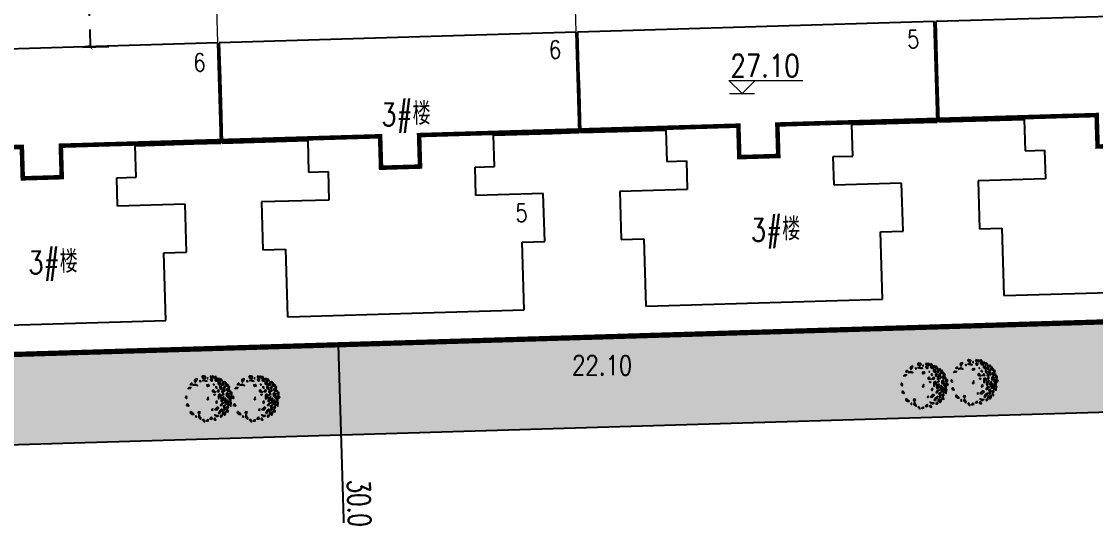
# Model space of a CAD drawing. Header units: inches. Extents: x 393 to 1582, y 246 to 1188.
# Drawn here: x 850.7 to 922.3, y 354.8 to 387.8 of the extents above; entities that cross this region are included whole.
import ezdxf

# ---------------------------------------------------------------- set-up
doc = ezdxf.new("R2010")
doc.units = ezdxf.units.IN
doc.header["$MEASUREMENT"] = 0
for name, pattern in [('ACAD_ISO10W100', [18.5, 12, -3, 0.5, -3]), ('DASH', [0.35, 0.25, -0.1]), ('DASHED2', [0.375, 0.25, -0.125]), ('DOTE', [2.42, 2, -0.2, 0.02, -0.2]), ('PHANTOM', [2.5, 1.25, -0.25, 0.25, -0.25, 0.25, -0.25])]:
    doc.linetypes.add(name, pattern=pattern)
for name, color, linetype, lineweight in [('buildelev', 2, 'Continuous', 20), ('ROAD', 1, 'Continuous', 25), ('围墙', 75, 'FENCELINE1', 15), ('建筑型号', 2, 'Continuous', 18), ('树', 84, 'Continuous', 15)]:
    doc.layers.add(name, color=color, linetype=linetype, lineweight=lineweight)
for name, color, linetype in [('DIM', 4, 'Continuous'), ('ELEV', 1, 'Continuous'), ('GREEN', 64, 'Continuous'), ('hongzb', 5, 'Continuous'), ('JIAJU', 8, 'Continuous'), ('roaddim', 2, 'Continuous'), ('外墙', 42, 'Continuous'), ('建筑层数', 7, 'Continuous'), ('红线', 1, 'PHANTOM'), ('车库边线', 4, 'DOTE')]:
    doc.layers.add(name, color=color, linetype=linetype)
doc.styles.add('_HZTXT', font='txt.shx', dxfattribs={"width": 0.8, "bigfont": 'hztxt.shx'})
doc.styles.add('DIM_FONT', font='SIMPLEX.shx', dxfattribs={"width": 0.8})
doc.styles.add('HZ', font='simplex.shx', dxfattribs={"width": 0.7, "bigfont": 'hztxt.shx'})
doc.styles.add('RO', font='romans.shx', dxfattribs={"width": 0.8})
doc.linetypes.add('FENCELINE1', pattern='A,0.25,-0.1,[133,ltypeshp.shx,S=0.1,R=0,X=-0.1,Y=0],-0.1,1', length=1.45)
doc.dimstyles.new('NORMAL', dxfattribs={"dimtxt": 1.5, "dimasz": 0.3, "dimexe": 0.5, "dimexo": 0.3, "dimgap": 0.3, "dimtad": 1, "dimdec": 1, "dimzin": 1, "dimdsep": 46, "dimtxsty": 'HZ', "dimblk": 'ARCHTICK', "dimcen": 0, "dimclrt": 256, "dimadec": 0, "dimazin": 0, "dimtfac": 1, "dimtdec": 1, "dimtofl": 0, "dimtmove": 0, "dimatfit": 3, "dimldrblk": 'ARCHTICK', "dimfxl": 1, "dimtolj": 2, "dimtzin": 0, "dimarcsym": 0})

# ---------------------------------------------------------------- blocks, each defined once
blk = doc.blocks.new('_ARCHTICK')
at = {"color": 0, "linetype": 'ByBlock', "const_width": 0.15}
blk.add_lwpolyline([(-0.5, -0.5), (0.5, 0.5)], dxfattribs=at)
blk = doc.blocks.new('*D79')
at = {"layer": 'DEFPOINTS', "color": 0, "ltscale": 0.3, "transparency": 16777216}
for p in [(871.867, 366.203), (871.867, 366.203), (872.763, 336.216)]:
    blk.add_point(p, dxfattribs=at)
at = {"layer": 'roaddim', "color": 0, "lineweight": -2, "ltscale": 0.3, "transparency": 16777216}
for p, q in [((872.763, 336.216), (871.867, 366.203)), ((872.167, 366.212), (872.367, 366.218)), ((873.063, 336.225), (873.263, 336.231))]:
    blk.add_line(p, q, dxfattribs=at)
at = {"layer": 'roaddim', "color": 0, "lineweight": -2, "ltscale": 0.3, "transparency": 16777216, "xscale": 0.3, "yscale": 0.3, "zscale": 0.3}
for p, rotation in [((871.867, 366.203), 91.71144087461626), ((872.763, 336.216), 271.7114408746162)]:
    blk.add_blockref('_ARCHTICK', p, dxfattribs=dict(at, rotation=rotation))
at = {"layer": 'roaddim', "ltscale": 0.3, "transparency": 16777216, "insert": (873.233, 355.64), "char_height": 1.5, "attachment_point": 5, "rotation": 271.71144, "style": 'HZ'}
blk.add_mtext('\\A2;30.0', dxfattribs=at)
blk = doc.blocks.new('bg')
at = {"layer": 'buildelev'}
blk.add_line((403415.903, 597892.095), (403417.408, 597892.095), dxfattribs=at)
blk.add_lwpolyline([(403417.451, 597892.89), (403416.656, 597892.095), (403415.86, 597892.89), (403420.35, 597892.89)], dxfattribs=at)
blk = doc.blocks.new('*D192')
at = {"layer": 'DEFPOINTS', "color": 0, "ltscale": 0.3, "transparency": 16777216}
for p in [(871.867, 366.203), (871.867, 366.203), (872.763, 336.216)]:
    blk.add_point(p, dxfattribs=at)
at = {"layer": 'roaddim', "color": 0, "lineweight": -2, "ltscale": 0.3, "transparency": 16777216}
for p, q in [((872.763, 336.216), (871.867, 366.203)), ((872.167, 366.212), (872.367, 366.218)), ((873.063, 336.225), (873.263, 336.231))]:
    blk.add_line(p, q, dxfattribs=at)
at = {"layer": 'roaddim', "color": 0, "lineweight": -2, "ltscale": 0.3, "transparency": 16777216, "xscale": 0.3, "yscale": 0.3, "zscale": 0.3}
for p, rotation in [((871.867, 366.203), 91.71144087461626), ((872.763, 336.216), 271.7114408746162)]:
    blk.add_blockref('_ARCHTICK', p, dxfattribs=dict(at, rotation=rotation))
at = {"layer": 'roaddim', "ltscale": 0.3, "transparency": 16777216, "insert": (873.233, 355.64), "char_height": 1.5, "attachment_point": 5, "rotation": 271.71144, "style": 'HZ'}
blk.add_mtext('\\A2;30.0', dxfattribs=at)
blk = doc.blocks.new('*D231')
at = {"layer": 'DEFPOINTS', "color": 0, "linetype": 'ACAD_ISO10W100', "ltscale": 0.3, "transparency": 16777216}
for p in [(856.154, 409.474), (855.301, 386.039), (856.846, 386.085, 0.937)]:
    blk.add_point(p, dxfattribs=at)
at = {"layer": 'DIM', "color": 0, "linetype": 'ACAD_ISO10W100', "lineweight": -2, "ltscale": 0.3, "transparency": 16777216}
for p, q in [((855.855, 409.465), (854.109, 409.413)), ((854.609, 409.428), (855.301, 386.039)), ((856.547, 386.076), (854.801, 386.025))]:
    blk.add_line(p, q, dxfattribs=at)
at = {"layer": 'DIM', "color": 0, "linetype": 'ACAD_ISO10W100', "lineweight": -2, "ltscale": 0.3, "transparency": 16777216, "xscale": 0.3, "yscale": 0.3, "zscale": 0.3}
for p, rotation in [((854.609, 409.428), 91.69460885771788), ((855.301, 386.039), 271.6946088577179)]:
    blk.add_blockref('_ARCHTICK', p, dxfattribs=dict(at, rotation=rotation))
at = {"layer": 'DIM', "linetype": 'ACAD_ISO10W100', "ltscale": 0.3, "transparency": 16777216, "insert": (855.957, 399.38), "char_height": 1.5, "attachment_point": 5, "rotation": 271.69461, "style": 'HZ'}
blk.add_mtext('\\A2;23.4', dxfattribs=at)
blk = doc.blocks.new('GPPMTR01')
at = {"color": 0, "linetype": 'ByBlock'}
for points in [[(-0.215, 0.443), (-0.218, 0.456), (-0.242, 0.475), (-0.199, 0.486), (-0.199, 0.449)], [(-0.173, 0.469), (-0.151, 0.518), (-0.12, 0.516), (-0.128, 0.487), (-0.144, 0.498), (-0.151, 0.48), (-0.145, 0.47)], [(-0.106, 0.53), (-0.073, 0.496), (-0.058, 0.515), (-0.035, 0.504), (-0.038, 0.545), (-0.064, 0.53)], [(-0.038, 0.477), (-0.055, 0.454), (-0.043, 0.424), (-0.032, 0.439)], [(0.005, 0.559), (-0.005, 0.523), (0.016, 0.511), (0.051, 0.519)], [(0.01, 0.485), (0.042, 0.462), (0.084, 0.477), (0.066, 0.492), (0.042, 0.485)], [(0.105, 0.53), (0.084, 0.519), (0.099, 0.504), (0.114, 0.511)], [(0.131, 0.488), (0.137, 0.5), (0.134, 0.53), (0.173, 0.507), (0.146, 0.481)], [(0.179, 0.477), (0.229, 0.496), (0.25, 0.473), (0.223, 0.458), (0.22, 0.477), (0.202, 0.469), (0.199, 0.458)], [(-0.412, 0.305), (-0.364, 0.304), (-0.367, 0.328), (-0.343, 0.337), (-0.374, 0.364), (-0.382, 0.335)], [(-0.393, 0.241), (-0.408, 0.23), (-0.396, 0.226)], [(-0.354, 0.404), (-0.335, 0.371), (-0.312, 0.378), (-0.293, 0.408)], [(-0.304, 0.31), (-0.343, 0.272), (-0.298, 0.279)], [(-0.298, 0.355), (-0.259, 0.362), (-0.24, 0.402), (-0.263, 0.4), (-0.275, 0.378)], [(-0.263, 0.454), (-0.27, 0.431), (-0.248, 0.431), (-0.243, 0.447)], [(-0.215, 0.295), (-0.215, 0.276), (-0.206, 0.283)], [(-0.166, 0.433), (-0.207, 0.386), (-0.18, 0.371), (-0.137, 0.387), (-0.147, 0.409), (-0.165, 0.407)], [(-0.123, 0.314), (-0.144, 0.295), (-0.135, 0.287), (-0.115, 0.295)], [(-0.127, 0.461), (-0.133, 0.429), (-0.111, 0.428), (-0.096, 0.459)], [(-0.079, 0.401), (-0.097, 0.371), (-0.064, 0.359), (-0.049, 0.371)], [(-0.032, 0.317), (-0.058, 0.295), (-0.043, 0.264), (-0.023, 0.291)], [(0.007, 0.443), (-0.026, 0.412), (-0.02, 0.382), (0.016, 0.352), (0.045, 0.367), (0.01, 0.386), (0.034, 0.42)], [(0.045, 0.295), (0.042, 0.249), (0.105, 0.211), (0.119, 0.219), (0.069, 0.245), (0.096, 0.283)], [(0.084, 0.371), (0.072, 0.344), (0.081, 0.321), (0.084, 0.344)], [(0.158, 0.447), (0.096, 0.443), (0.105, 0.412), (0.146, 0.393), (0.155, 0.416), (0.14, 0.428)], [(0.128, 0.336), (0.137, 0.287), (0.114, 0.272), (0.146, 0.26), (0.158, 0.302)], [(0.179, 0.272), (0.167, 0.245), (0.185, 0.238), (0.199, 0.253)], [(0.205, 0.439), (0.179, 0.42), (0.194, 0.405), (0.226, 0.416)], [(0.199, 0.291), (0.179, 0.352), (0.211, 0.31)], [(0.214, 0.359), (0.274, 0.374), (0.291, 0.409), (0.282, 0.336), (0.247, 0.333)], [(0.268, 0.45), (0.253, 0.435), (0.241, 0.409), (0.274, 0.428)], [(0.25, 0.325), (0.241, 0.298), (0.312, 0.302), (0.282, 0.329)], [(0.253, 0.268), (0.241, 0.226), (0.259, 0.177), (0.274, 0.203), (0.253, 0.219)], [(0.303, 0.268), (0.309, 0.219), (0.336, 0.215), (0.351, 0.234)], [(0.315, 0.416), (0.306, 0.401), (0.318, 0.39), (0.348, 0.393)], [(0.321, 0.363), (0.306, 0.34), (0.327, 0.325), (0.356, 0.325), (0.327, 0.336)], [(0.351, 0.382), (0.348, 0.371), (0.368, 0.355), (0.392, 0.359)], [(0.386, 0.257), (0.368, 0.272), (0.365, 0.287), (0.377, 0.298), (0.401, 0.283)], [(0.431, 0.26), (0.419, 0.245), (0.436, 0.23), (0.466, 0.249)], [(-0.482, 0.014), (-0.506, 0.025), (-0.514, -0.024), (-0.506, -0.036), (-0.464, -0.036), (-0.47, -0.024), (-0.494, -0.017)], [(-0.482, 0.196), (-0.461, 0.207), (-0.432, 0.177), (-0.452, 0.154), (-0.494, 0.15), (-0.5, 0.177)], [(-0.446, 0.071), (-0.432, 0.055), (-0.414, 0.067)], [(-0.417, 0.109), (-0.411, 0.15), (-0.357, 0.188), (-0.369, 0.162)], [(-0.283, 0.139), (-0.269, 0.181), (-0.239, 0.166), (-0.248, 0.139), (-0.263, 0.15)], [(-0.064, 0.207), (-0.085, 0.184), (-0.115, 0.203), (-0.115, 0.219), (-0.085, 0.207), (-0.052, 0.226)], [(-0.02, 0.033), (-0.035, 0.025), (-0.026, 0.017), (-0.014, 0.021)], [(-0.02, 0.188), (-0.008, 0.192), (0.001, 0.177), (-0.02, 0.169)], [(0.152, 0.162), (0.137, 0.139), (0.158, 0.12), (0.176, 0.128), (0.161, 0.143)], [(0.25, 0.086), (0.271, 0.063), (0.274, 0.021), (0.303, 0.052), (0.285, 0.109)], [(0.348, 0.173), (0.377, 0.128), (0.356, 0.097), (0.354, 0.128)], [(0.401, 0.207), (0.383, 0.219), (0.365, 0.211), (0.368, 0.196), (0.392, 0.192)], [(0.401, 0.078), (0.398, 0.063), (0.374, 0.067), (0.377, 0.09)], [(0.428, 0.025), (0.431, -0.021), (0.377, -0.043), (0.41, -0.013)], [(0.422, 0.166), (0.419, 0.135), (0.439, 0.12), (0.451, 0.139)], [(0.442, 0.203), (0.451, 0.169), (0.487, 0.139), (0.472, 0.181)], [(0.451, 0.074), (0.469, 0.052), (0.484, 0.063), (0.472, 0.093)], [(-0.467, -0.131), (-0.464, -0.157), (-0.482, -0.154), (-0.485, -0.127)], [(-0.437, -0.131), (-0.429, -0.066), (-0.381, -0.04), (-0.408, -0.078)], [(-0.42, -0.26), (-0.432, -0.218), (-0.411, -0.188), (-0.402, -0.214), (-0.411, -0.229)], [(0.256, -0.013), (0.241, -0.028), (0.253, -0.04)], [(0.407, -0.119), (0.389, -0.138), (0.398, -0.176), (0.419, -0.154)], [(0.416, -0.218), (0.389, -0.233), (0.392, -0.271), (0.407, -0.248)], [(0.436, -0.066), (0.442, -0.097), (0.466, -0.097), (0.481, -0.074), (0.46, -0.078)], [(-0.266, -0.366), (-0.304, -0.374), (-0.283, -0.4), (-0.251, -0.393)], [(-0.115, -0.473), (-0.138, -0.438), (-0.106, -0.438), (-0.085, -0.446)], [(0.072, -0.48), (0.042, -0.461), (0.06, -0.45), (0.066, -0.454), (0.096, -0.454), (0.096, -0.438), (0.125, -0.442), (0.114, -0.461)], [(0.17, -0.286), (0.137, -0.317), (0.149, -0.336), (0.176, -0.321)], [(0.188, -0.431), (0.211, -0.423), (0.188, -0.408)], [(0.205, -0.332), (0.199, -0.343), (0.235, -0.378), (0.294, -0.359), (0.274, -0.34), (0.235, -0.351)], [(0.327, -0.305), (0.333, -0.328), (0.389, -0.313)]]:
    blk.add_lwpolyline(points, close=True, dxfattribs=at)
blk.add_circle((0, 0), 0.01, dxfattribs=at)
blk = doc.blocks.new('A$C4417064F')
at = {"layer": 'GREEN', "xscale": 4.647578996463836, "yscale": 4.647578996463836, "zscale": 4.647578996463836, "rotation": 300.5404110418328}
blk.add_blockref('GPPMTR01', (0.8, 3.07), dxfattribs=at)

msp = doc.modelspace()

# ---------------------------------------------------------------- hatches: boundary and pattern name
at = {"layer": 'JIAJU', "linetype": 'ACAD_ISO10W100', "ltscale": 0.3}
h = msp.add_hatch(dxfattribs=at)
h.set_pattern_fill('ANGLE', color=0, scale=0.3, style=0)
h.set_pattern_definition([(0, (-57035.98, -59790.7877), (0, 2.0955), [1.524, -0.5715]), (90, (-57035.98, -59790.7877), (-2.0955, 1e-16), [1.524, -0.5715])])
edge = h.paths.add_edge_path()
edge.add_line((812.382, 377.473), (812.479, 374.171))
edge.add_line((812.479, 374.171), (811.58, 374.141))
edge.add_line((811.58, 374.141), (811.87, 364.41))
edge.add_line((811.87, 364.41), (959.978, 368.829))
edge.add_line((959.978, 368.829), (959.409, 388.486))
edge.add_line((959.409, 388.486), (967.922, 388.723))
edge.add_line((967.922, 388.723), (968.682, 363.094))
edge.add_line((968.682, 363.094), (813.798, 358.466))
edge.add_arc((813.559, 366.463), 8, 181.71144, 271.71144, ccw=False)
edge.add_line((805.563, 366.224), (805.23, 377.34))
edge.add_line((805.23, 377.34), (812.382, 377.473))

# ---------------------------------------------------------------- linework, layer by layer
at = {"layer": 'ELEV', "color": 0}
msp.add_solid([(888.844, 363.994), (890.541, 363.994), (889.692, 363.146)], dxfattribs=at)
at = {"layer": 'hongzb', "color": 0, "linetype": 'DOTE', "ltscale": 0.2, "const_width": 0.35}
msp.add_lwpolyline([(595.956, 357.959), (937.324, 368.159, -0.000072), (937.333, 368.159), (1088.733, 372.639), (1388.503, 381.509)], format="xyb", dxfattribs=at)
at = {"layer": 'ROAD', "color": 0}
msp.add_line((813.798, 358.466), (964.663, 362.974), dxfattribs=at)
at = {"layer": '围墙', "color": 0, "ltscale": 0.2}
for p, q in [((887.497, 393.221), (887.68, 387.095)), ((863.608, 392.514), (863.79, 386.388))]:
    msp.add_line(p, q, dxfattribs=at)
at = {"layer": '外墙', "color": 2, "ltscale": 0.1}
for p, q in [((935.476, 388.464), (911.686, 387.76)), ((911.586, 387.757), (887.796, 387.053)), ((911.784, 381.06), (911.586, 387.757)), ((911.686, 387.76), (911.757, 385.361)), ((887.696, 387.05), (863.907, 386.346)), ((887.895, 380.353), (887.696, 387.05)), ((887.796, 387.053), (887.867, 384.654)), ((863.807, 386.343), (840.017, 385.64)), ((864.005, 379.646), (863.807, 386.343)), ((863.907, 386.346), (863.978, 383.947)), ((911.757, 385.361), (911.804, 383.762)), ((887.867, 384.654), (887.915, 383.055)), ((863.978, 383.947), (864.025, 382.348)), ((911.804, 383.762), (911.884, 381.063)), ((887.915, 383.055), (887.995, 380.356)), ((864.025, 382.348), (864.105, 379.649)), ((906.087, 380.891), (909.985, 381.007)), ((909.985, 381.007), (911.784, 381.06)), ((911.884, 381.063), (917.582, 381.231)), ((917.582, 381.231), (917.644, 379.132)), ((882.197, 380.184), (886.095, 380.3)), ((886.095, 380.3), (887.895, 380.353)), ((887.995, 380.356), (893.692, 380.525)), ((893.692, 380.525), (893.754, 378.425)), ((906.149, 378.792), (906.087, 380.891)), ((858.308, 379.478), (862.206, 379.593)), ((862.206, 379.593), (864.005, 379.646)), ((864.105, 379.649), (869.802, 379.818)), ((869.802, 379.818), (869.865, 377.719)), ((882.259, 378.085), (882.197, 380.184)), ((858.37, 377.379), (858.308, 379.478)), ((917.644, 379.132), (918.943, 379.171)), ((918.943, 379.171), (918.999, 377.272)), ((893.754, 378.425), (895.054, 378.464)), ((895.054, 378.464), (895.11, 376.565)), ((904.849, 378.754), (906.149, 378.792)), ((904.905, 376.855), (904.849, 378.754)), ((869.865, 377.719), (871.164, 377.757)), ((871.164, 377.757), (871.22, 375.858)), ((880.96, 378.047), (882.259, 378.085)), ((881.016, 376.148), (880.96, 378.047)), ((857.07, 377.34), (858.37, 377.379)), ((857.126, 375.441), (857.07, 377.34)), ((909.404, 376.988), (904.905, 376.855)), ((909.498, 373.789), (909.404, 376.988)), ((918.999, 377.272), (914.501, 377.138)), ((914.501, 377.138), (914.596, 373.94)), ((885.514, 376.281), (881.016, 376.148)), ((885.609, 373.082), (885.514, 376.281)), ((895.11, 376.565), (890.612, 376.432)), ((890.612, 376.432), (890.706, 373.233)), ((861.624, 375.574), (857.126, 375.441)), ((861.719, 372.375), (861.624, 375.574)), ((871.22, 375.858), (866.722, 375.725)), ((866.722, 375.725), (866.817, 372.526)), ((914.596, 373.94), (916.095, 373.984)), ((916.095, 373.984), (916.228, 369.486)), ((890.706, 373.233), (892.206, 373.277)), ((892.206, 373.277), (892.339, 368.779)), ((907.999, 373.745), (909.498, 373.789)), ((908.132, 369.247), (907.999, 373.745)), ((866.817, 372.526), (868.316, 372.571)), ((868.316, 372.571), (868.449, 368.073)), ((884.109, 373.038), (885.609, 373.082)), ((884.242, 368.54), (884.109, 373.038)), ((860.22, 372.331), (861.719, 372.375)), ((860.353, 367.833), (860.22, 372.331)), ((917.028, 369.51), (932.021, 369.953)), ((893.138, 368.803), (908.132, 369.247)), ((916.228, 369.486), (917.028, 369.51)), ((869.249, 368.096), (884.242, 368.54)), ((892.339, 368.779), (893.138, 368.803)), ((845.359, 367.39), (860.353, 367.833)), ((868.449, 368.073), (869.249, 368.096))]:
    msp.add_line(p, q, dxfattribs=at)
at = {"layer": '红线', "color": 0, "linetype": 'DASH', "ltscale": 0.5, "const_width": 0.15}
msp.add_lwpolyline([(595.956, 357.959), (937.324, 368.159, -0.000072), (937.333, 368.159), (1088.733, 372.639), (1312.043, 379.247)], format="xyb", dxfattribs=at)
at = {"layer": '车库边线', "color": 0, "linetype": 'DASHED2', "ltscale": 0.5, "const_width": 0.3, "elevation": 0.937}
msp.add_lwpolyline([(925.071, 379.5), (922.472, 379.424), (922.41, 381.523), (901.119, 380.893), (901.181, 378.794), (898.582, 378.717), (898.52, 380.816), (877.23, 380.186), (877.292, 378.087), (874.693, 378.01), (874.631, 380.109), (853.34, 379.479), (853.402, 377.38), (850.803, 377.303), (850.741, 379.402), (829.451, 378.772)], dxfattribs=at)
at = {"layer": '车库边线', "color": 0, "linetype": 'DASHED2', "ltscale": 0.5, "elevation": 0.002}
msp.add_lwpolyline([(922.41, 381.523), (901.119, 380.893), (901.181, 378.794), (898.582, 378.717), (898.52, 380.816), (877.23, 380.186), (877.292, 378.087), (874.693, 378.01), (874.631, 380.109), (853.34, 379.479), (853.402, 377.38), (850.803, 377.303), (850.741, 379.402), (829.451, 378.772)], dxfattribs=at)

# ---------------------------------------------------------------- block references
at = {"layer": 'buildelev', "color": 0, "linetype": 'Continuous', "xscale": 1.099999999998545, "yscale": 1.099999999998545, "zscale": 1.1}
msp.add_blockref('bg', (-442859.559, -657298.341), dxfattribs=at)
at = {"layer": '树', "color": 0, "xscale": 0.6500000000014552, "yscale": 0.6500000000014552, "zscale": 0.65}
for p in [(910.327, 361.42), (913.658, 361.654), (862.615, 360.572), (865.75, 360.572)]:
    msp.add_blockref('A$C4417064F', p, dxfattribs=at)

# ---------------------------------------------------------------- texts
at = {"layer": 'buildelev', "color": 0, "style": 'RO', "width": 0.8}
msp.add_text('27.10', height=1.5, dxfattribs=at).set_placement((897.985, 384.071))
at = {"layer": 'ELEV', "color": 0, "style": 'DIM_FONT', "width": 0.8}
msp.add_text('22.10', height=1.3, rotation=359.67116, dxfattribs=at).set_placement((887.422, 364.196))
at = {"layer": '建筑型号', "color": 0, "style": '_HZTXT', "width": 0.8}
for p in [(874.715, 380.79), (899.358, 373.091), (851.181, 370.923)]:
    msp.add_text('3#楼', height=1.5, rotation=1.71144, dxfattribs=at).set_placement(p)
at = {"layer": '建筑层数', "color": 0, "style": 'DIM_FONT', "width": 0.8}
for s, p in [('5', (909.786, 385.977)), ('6', (885.899, 385.271)), ('6', (862.193, 384.423)), ('5', (883.67, 374.39))]:
    msp.add_text(s, height=1.2, rotation=1.69492, dxfattribs=at).set_placement(p)

# ---------------------------------------------------------------- dimensions: what is measured, and where the dimension line sits
at = {"layer": 'DIM', "color": 0, "linetype": 'ACAD_ISO10W100', "ltscale": 0.3}
dim = msp.add_linear_dim(base=(855.301, 386.039), p1=(856.154, 409.474), p2=(856.846, 386.085, 0.937), angle=271.69461, dimstyle='NORMAL', override={"dimzin": 0}, dxfattribs=at)
dim.commit()
dim.dimension.update_dxf_attribs({"geometry": '*D231', "text_midpoint": (854.907, 399.349), "dimtype": 161})
at = {"layer": 'roaddim', "color": 0, "ltscale": 0.3}
for picture in ['*D79', '*D192']:
    dim = msp.add_linear_dim(base=(871.867, 366.203), p1=(872.763, 336.216), p2=(871.867, 366.203), angle=91.71144, dimstyle='NORMAL', override={"dimzin": 0}, dxfattribs=at)
    dim.commit()
    dim.dimension.update_dxf_attribs({"geometry": picture, "text_midpoint": (872.183, 355.609), "dimtype": 161})

doc.saveas('drawing.dxf')
